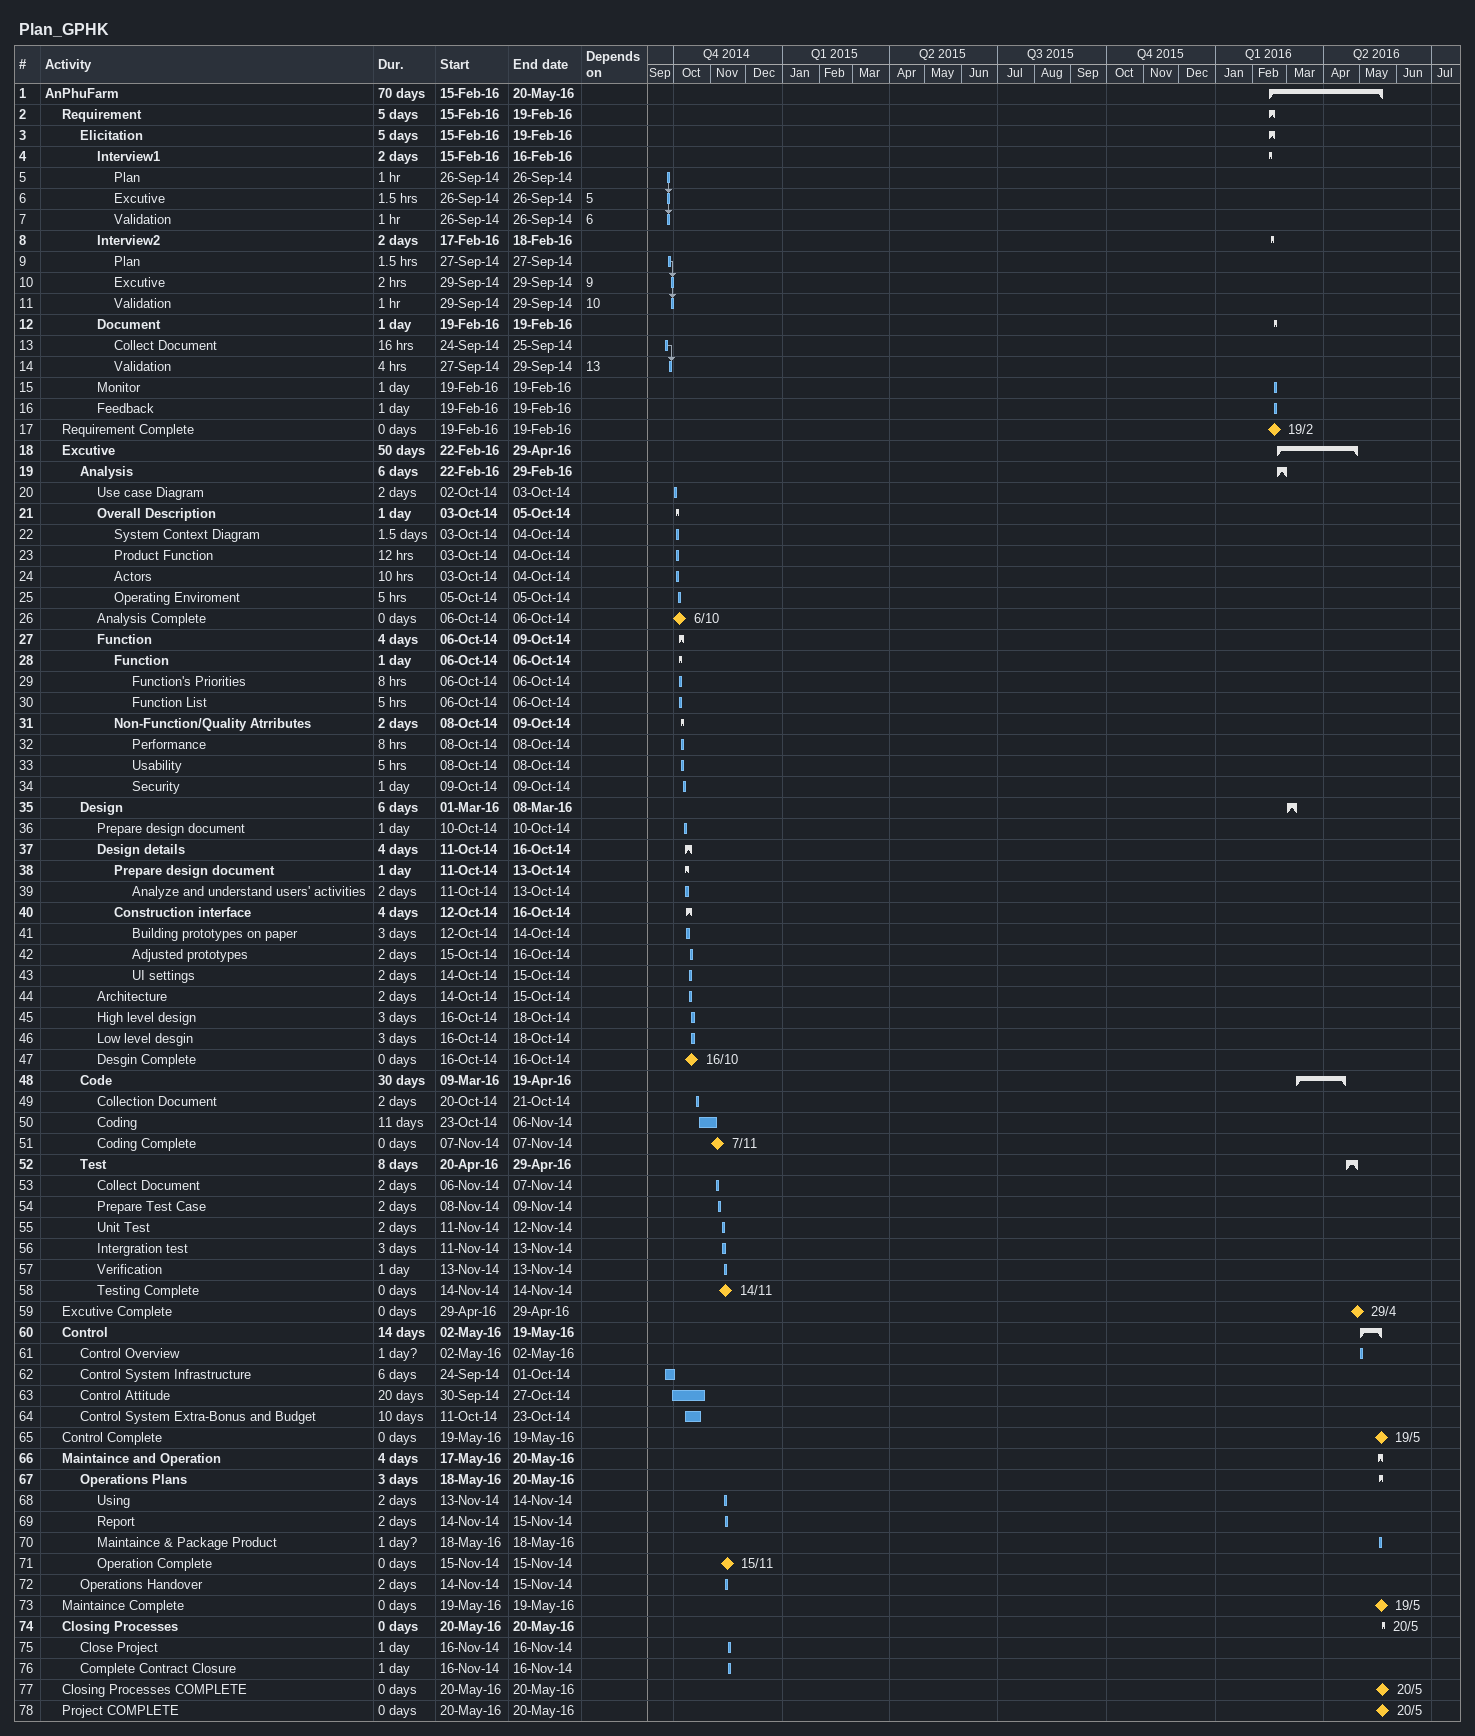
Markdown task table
Plan_GPHK

| ID | Level | Task | Duration | Start | Finish | Predecessors |
|---|---|---|---|---|---|---|
| 1 | 1 | **AnPhuFarm** | 70d | 2016-02-15 | 2016-05-20 |  |
| 2 | 2 | **Requirement** | 5d | 2016-02-15 | 2016-02-19 |  |
| 3 | 3 | **Elicitation** | 5d | 2016-02-15 | 2016-02-19 |  |
| 4 | 4 | **Interview1** | 2d | 2016-02-15 | 2016-02-16 |  |
| 5 | 5 | Plan | 1h | 2014-09-26 | 2014-09-26 |  |
| 6 | 5 | Excutive | 1.5h | 2014-09-26 | 2014-09-26 | 5 |
| 7 | 5 | Validation | 1h | 2014-09-26 | 2014-09-26 | 6 |
| 8 | 4 | **Interview2** | 2d | 2016-02-17 | 2016-02-18 |  |
| 9 | 5 | Plan | 1.5h | 2014-09-27 | 2014-09-27 |  |
| 10 | 5 | Excutive | 2h | 2014-09-29 | 2014-09-29 | 9 |
| 11 | 5 | Validation | 1h | 2014-09-29 | 2014-09-29 | 10 |
| 12 | 4 | **Document** | 1d | 2016-02-19 | 2016-02-19 |  |
| 13 | 5 | Collect Document | 16h | 2014-09-24 | 2014-09-25 |  |
| 14 | 5 | Validation | 4h | 2014-09-27 | 2014-09-29 | 13 |
| 15 | 4 | Monitor | 1d | 2016-02-19 | 2016-02-19 |  |
| 16 | 4 | Feedback | 1d | 2016-02-19 | 2016-02-19 |  |
| 17 | 2 | Requirement Complete | 0d | 2016-02-19 | 2016-02-19 |  |
| 18 | 2 | **Excutive** | 50d | 2016-02-22 | 2016-04-29 |  |
| 19 | 3 | **Analysis** | 6d | 2016-02-22 | 2016-02-29 |  |
| 20 | 4 | Use case Diagram | 2d | 2014-10-02 | 2014-10-03 |  |
| 21 | 4 | **Overall Description** | 1d | 2014-10-03 | 2014-10-05 |  |
| 22 | 5 | System Context Diagram | 1.5d | 2014-10-03 | 2014-10-04 |  |
| 23 | 5 | Product Function | 12h | 2014-10-03 | 2014-10-04 |  |
| 24 | 5 | Actors | 10h | 2014-10-03 | 2014-10-04 |  |
| 25 | 5 | Operating Enviroment | 5h | 2014-10-05 | 2014-10-05 |  |
| 26 | 4 | Analysis Complete | 0d | 2014-10-06 | 2014-10-06 |  |
| 27 | 4 | **Function** | 4d | 2014-10-06 | 2014-10-09 |  |
| 28 | 5 | **Function** | 1d | 2014-10-06 | 2014-10-06 |  |
| 29 | 6 | Function's Priorities | 8h | 2014-10-06 | 2014-10-06 |  |
| 30 | 6 | Function List | 5h | 2014-10-06 | 2014-10-06 |  |
| 31 | 5 | **Non-Function/Quality Atrributes** | 2d | 2014-10-08 | 2014-10-09 |  |
| 32 | 6 | Performance | 8h | 2014-10-08 | 2014-10-08 |  |
| 33 | 6 | Usability | 5h | 2014-10-08 | 2014-10-08 |  |
| 34 | 6 | Security | 1d | 2014-10-09 | 2014-10-09 |  |
| 35 | 3 | **Design** | 6d | 2016-03-01 | 2016-03-08 |  |
| 36 | 4 | Prepare design document | 1d | 2014-10-10 | 2014-10-10 |  |
| 37 | 4 | **Design details** | 4d | 2014-10-11 | 2014-10-16 |  |
| 38 | 5 | **Prepare design document** | 1d | 2014-10-11 | 2014-10-13 |  |
| 39 | 6 | Analyze and understand users' activities | 2d | 2014-10-11 | 2014-10-13 |  |
| 40 | 5 | **Construction interface** | 4d | 2014-10-12 | 2014-10-16 |  |
| 41 | 6 | Building prototypes on paper | 3d | 2014-10-12 | 2014-10-14 |  |
| 42 | 6 | Adjusted prototypes | 2d | 2014-10-15 | 2014-10-16 |  |
| 43 | 6 | UI settings | 2d | 2014-10-14 | 2014-10-15 |  |
| 44 | 4 | Architecture | 2d | 2014-10-14 | 2014-10-15 |  |
| 45 | 4 | High level design | 3d | 2014-10-16 | 2014-10-18 |  |
| 46 | 4 | Low level desgin | 3d | 2014-10-16 | 2014-10-18 |  |
| 47 | 4 | Desgin Complete | 0d | 2014-10-16 | 2014-10-16 |  |
| 48 | 3 | **Code** | 30d | 2016-03-09 | 2016-04-19 |  |
| 49 | 4 | Collection Document | 2d | 2014-10-20 | 2014-10-21 |  |
| 50 | 4 | Coding | 11d | 2014-10-23 | 2014-11-06 |  |
| 51 | 4 | Coding Complete | 0d | 2014-11-07 | 2014-11-07 |  |
| 52 | 3 | **Test** | 8d | 2016-04-20 | 2016-04-29 |  |
| 53 | 4 | Collect Document | 2d | 2014-11-06 | 2014-11-07 |  |
| 54 | 4 | Prepare Test Case | 2d | 2014-11-08 | 2014-11-09 |  |
| 55 | 4 | Unit Test | 2d | 2014-11-11 | 2014-11-12 |  |
| 56 | 4 | Intergration test | 3d | 2014-11-11 | 2014-11-13 |  |
| 57 | 4 | Verification | 1d | 2014-11-13 | 2014-11-13 |  |
| 58 | 4 | Testing Complete | 0d | 2014-11-14 | 2014-11-14 |  |
| 59 | 2 | Excutive Complete | 0d | 2016-04-29 | 2016-04-29 |  |
| 60 | 2 | **Control** | 14d | 2016-05-02 | 2016-05-19 |  |
| 61 | 3 | Control Overview | 1d? | 2016-05-02 | 2016-05-02 |  |
| 62 | 3 | Control System Infrastructure | 6d | 2014-09-24 | 2014-10-01 |  |
| 63 | 3 | Control Attitude | 20d | 2014-09-30 | 2014-10-27 |  |
| 64 | 3 | Control System Extra-Bonus and Budget | 10d | 2014-10-11 | 2014-10-23 |  |
| 65 | 2 | Control Complete | 0d | 2016-05-19 | 2016-05-19 |  |
| 66 | 2 | **Maintaince and Operation** | 4d | 2016-05-17 | 2016-05-20 |  |
| 67 | 3 | **Operations Plans** | 3d | 2016-05-18 | 2016-05-20 |  |
| 68 | 4 | Using | 2d | 2014-11-13 | 2014-11-14 |  |
| 69 | 4 | Report | 2d | 2014-11-14 | 2014-11-15 |  |
| 70 | 4 | Maintaince & Package Product | 1d? | 2016-05-18 | 2016-05-18 |  |
| 71 | 4 | Operation Complete | 0d | 2014-11-15 | 2014-11-15 |  |
| 72 | 3 | Operations Handover | 2d | 2014-11-14 | 2014-11-15 |  |
| 73 | 2 | Maintaince Complete | 0d | 2016-05-19 | 2016-05-19 |  |
| 74 | 2 | **Closing Processes** | 0d | 2016-05-20 | 2016-05-20 |  |
| 75 | 3 | Close Project | 1d | 2014-11-16 | 2014-11-16 |  |
| 76 | 3 | Complete Contract Closure | 1d | 2014-11-16 | 2014-11-16 |  |
| 77 | 2 | Closing Processes COMPLETE | 0d | 2016-05-20 | 2016-05-20 |  |
| 78 | 2 | Project COMPLETE | 0d | 2016-05-20 | 2016-05-20 |  |
